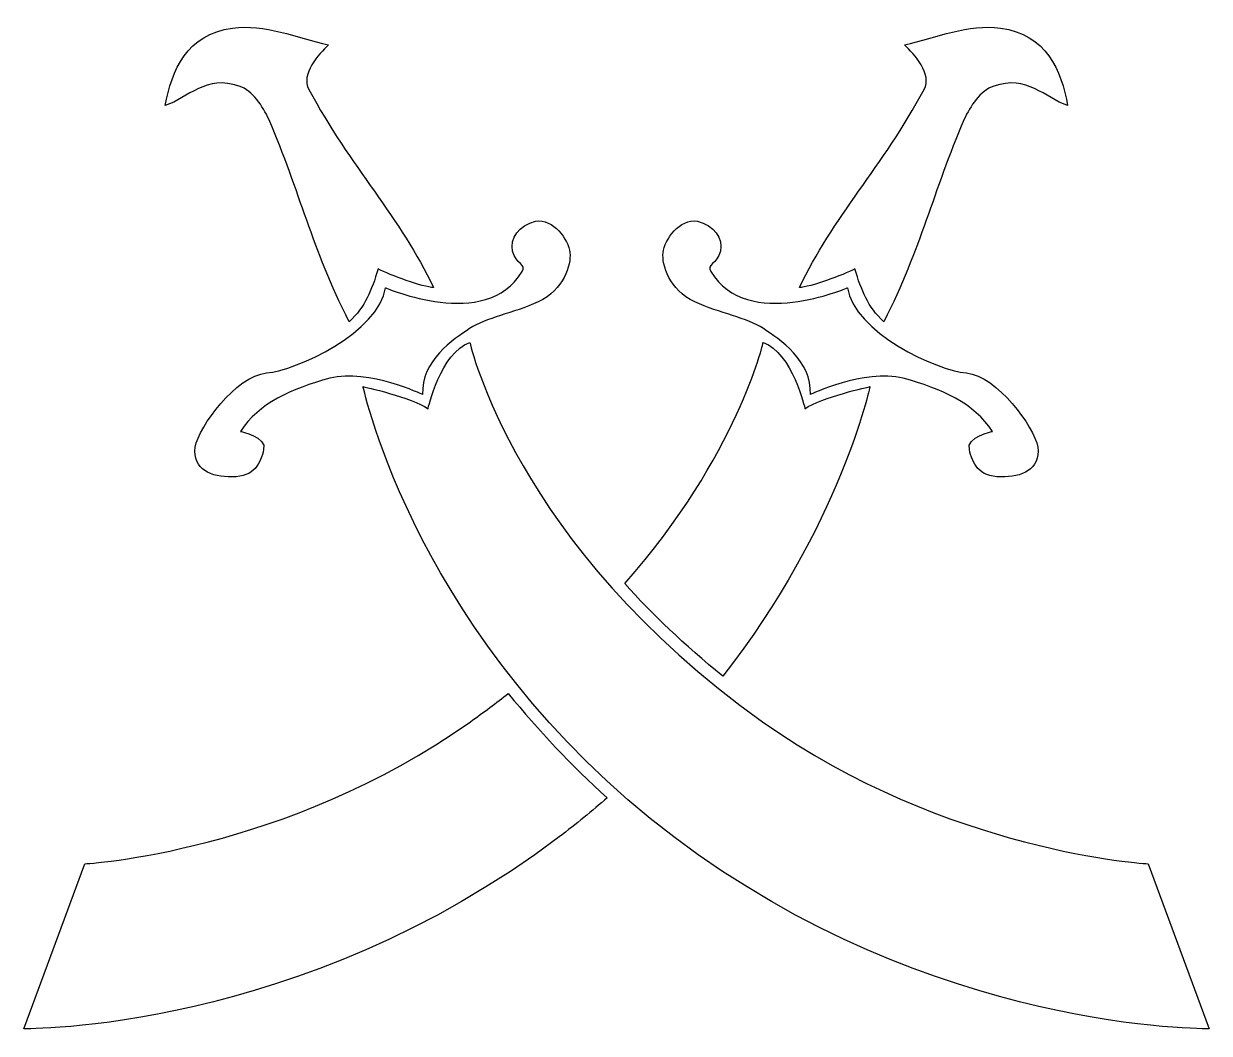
# Model space of a CAD drawing. Header units: centimetres. Extents: x -9.6 to 9.6, y -8.2 to 8.2.
import ezdxf

# ---------------------------------------------------------------- set-up
doc = ezdxf.new("R2010")
doc.units = ezdxf.units.CM
doc.header["$MEASUREMENT"] = 0
doc.layers.add('Camada 1', color=7, linetype='Continuous')

msp = doc.modelspace()

# ---------------------------------------------------------------- linework, layer by layer
at = {"layer": 'Camada 1', "color": 250}
for points, knots in [([(-6.12181, 7.17403), (-5.89765, 7.09849), (-5.74163, 6.84812), (-5.64096, 6.63753), (-5.64096, 6.63753), (-5.1296, 5.43979), (-4.94804, 4.56026), (-4.33675, 3.3467), (-4.33675, 3.3467), (-4.07108, 3.60263), (-3.98229, 3.84573), (-3.86436, 4.20718), (-3.86436, 4.20718), (-3.68471, 4.10704), (-3.13099, 3.90802), (-2.96771, 3.90373), (-2.96771, 3.90373), (-3.50013, 5.03257), (-4.32412, 5.86866), (-4.99138, 7.12138), (-4.99138, 7.12138), (-5.12886, 7.35829), (-4.82906, 7.70132), (-4.67401, 7.84171), (-4.67401, 7.84171), (-5.19884, 7.96453), (-5.70784, 8.18667), (-6.23214, 8.11433), (-6.23214, 8.11433), (-6.96474, 8.02294), (-7.22134, 7.42718), (-7.32011, 6.85774), (-7.32011, 6.85774), (-6.95138, 6.98507), (-6.65733, 7.35977), (-6.12181, 7.17403)], [0, 0, 0, 0, 0.1, 0.1, 0.1, 0.1, 0.2, 0.2, 0.2, 0.2, 0.3, 0.3, 0.3, 0.3, 0.4, 0.4, 0.4, 0.4, 0.5, 0.5, 0.5, 0.5, 0.6, 0.6, 0.6, 0.6, 0.7, 0.7, 0.7, 0.7, 0.8, 0.8, 0.8, 0.8, 1, 1, 1, 1]), ([(2.96761, 3.90373), (3.13088, 3.90844), (3.6845, 4.10704), (3.86426, 4.20718), (3.86426, 4.20718), (3.98195, 3.84573), (4.07098, 3.60306), (4.33633, 3.3467), (4.33633, 3.3467), (4.94794, 4.56026), (5.12942, 5.43979), (5.64088, 6.63753), (5.64088, 6.63753), (5.74145, 6.84811), (5.89745, 7.09849), (6.1215, 7.17403), (6.1215, 7.17403), (6.65715, 7.35979), (6.95115, 6.98506), (7.3199, 6.85775), (7.3199, 6.85775), (7.22145, 7.42719), (6.96464, 8.02298), (6.23214, 8.11434), (6.23214, 8.11434), (5.70766, 8.1871), (5.19876, 7.96453), (4.67382, 7.84171), (4.67382, 7.84171), (4.82897, 7.70132), (5.12901, 7.35829), (4.99119, 7.12138), (4.99119, 7.12138), (4.32391, 5.86866), (3.50003, 5.03257), (2.96761, 3.90373)], [0, 0, 0, 0, 0.1, 0.1, 0.1, 0.1, 0.2, 0.2, 0.2, 0.2, 0.3, 0.3, 0.3, 0.3, 0.4, 0.4, 0.4, 0.4, 0.5, 0.5, 0.5, 0.5, 0.6, 0.6, 0.6, 0.6, 0.7, 0.7, 0.7, 0.7, 0.8, 0.8, 0.8, 0.8, 1, 1, 1, 1]), ([(-3.74773, 3.90137), (-3.83814, 3.18684), (-5.20955, 2.54893), (-5.67604, 2.51874), (-5.67604, 2.51874), (-6.18706, 2.46461), (-6.76509, 1.65162), (-6.83796, 1.31436), (-6.83796, 1.31436), (-6.87392, 0.95056), (-6.57581, 0.82173), (-6.23609, 0.83094), (-6.23609, 0.83094), (-5.87766, 0.82623), (-5.77013, 1.05584), (-5.72581, 1.27457), (-5.72581, 1.27457), (-5.6631, 1.48044), (-6.10062, 1.56881), (-6.10062, 1.56881), (-6.10062, 1.56881), (-5.80413, 2.0259), (-5.27501, 2.2613), (-4.65335, 2.43164), (-4.65335, 2.43164), (-4.0133, 2.58872), (-3.1453, 2.16608), (-3.1453, 2.16608), (-3.1453, 2.16608), (-3.173, 2.71453), (-2.6468, 3.06381), (-2.38349, 3.23799), (-2.38349, 3.23799), (-2.12049, 3.41262), (-1.67806, 3.48728), (-1.26996, 3.67005), (-1.26996, 3.67005), (-0.84893, 3.87164), (-0.73648, 4.26454), (-0.75553, 4.47274), (-0.75553, 4.47274), (-0.77434, 4.68033), (-1.02816, 5.02784), (-1.31256, 4.97992), (-1.31256, 4.97992), (-1.57868, 4.91872), (-1.73626, 4.6966), (-1.68554, 4.49372), (-1.68554, 4.49372), (-1.63493, 4.29086), (-1.45316, 4.27308), (-1.53211, 4.16201), (-1.53211, 4.16201), (-2.11472, 3.18578), (-3.74773, 3.90137), (-3.74773, 3.90137)], [0, 0, 0, 0, 0.06666667, 0.06666667, 0.06666667, 0.06666667, 0.13333333, 0.13333333, 0.13333333, 0.13333333, 0.2, 0.2, 0.2, 0.2, 0.26666667, 0.26666667, 0.26666667, 0.26666667, 0.33333333, 0.33333333, 0.33333333, 0.33333333, 0.4, 0.4, 0.4, 0.4, 0.46666667, 0.46666667, 0.46666667, 0.46666667, 0.53333333, 0.53333333, 0.53333333, 0.53333333, 0.6, 0.6, 0.6, 0.6, 0.66666667, 0.66666667, 0.66666667, 0.66666667, 0.73333333, 0.73333333, 0.73333333, 0.73333333, 0.8, 0.8, 0.8, 0.8, 0.86666667, 0.86666667, 0.86666667, 0.86666667, 1, 1, 1, 1]), ([(1.26975, 3.67005), (1.67806, 3.4873), (2.12017, 3.41261), (2.38338, 3.23799), (2.38338, 3.23799), (2.64659, 3.06381), (3.17282, 2.71454), (3.14522, 2.16608), (3.14522, 2.16608), (3.14522, 2.16608), (4.01319, 2.58873), (4.65324, 2.43164), (4.65324, 2.43164), (5.27491, 2.2613), (5.80391, 2.0259), (6.10051, 1.56881), (6.10051, 1.56881), (6.10051, 1.56881), (5.6631, 1.48044), (5.72602, 1.27457), (5.72602, 1.27457), (5.76989, 1.05587), (5.87731, 0.82623), (6.23595, 0.83094), (6.23595, 0.83094), (6.57581, 0.82173), (6.87389, 0.95056), (6.83772, 1.31436), (6.83772, 1.31436), (6.76517, 1.65162), (6.18695, 2.46458), (5.67593, 2.51874), (5.67593, 2.51874), (5.20942, 2.54893), (3.83813, 3.18684), (3.74759, 3.90137), (3.74759, 3.90137), (3.74759, 3.90137), (2.11434, 3.18578), (1.53186, 4.16204), (1.53186, 4.16204), (1.45291, 4.27311), (1.63481, 4.29129), (1.68532, 4.49375), (1.68532, 4.49375), (1.73625, 4.69661), (1.57853, 4.91875), (1.31252, 4.97995), (1.31252, 4.97995), (1.02791, 5.02789), (0.7743, 4.68036), (0.75549, 4.47277), (0.75549, 4.47277), (0.73648, 4.26454), (0.84858, 3.87163), (1.26975, 3.67005)], [0, 0, 0, 0, 0.06666667, 0.06666667, 0.06666667, 0.06666667, 0.13333333, 0.13333333, 0.13333333, 0.13333333, 0.2, 0.2, 0.2, 0.2, 0.26666667, 0.26666667, 0.26666667, 0.26666667, 0.33333333, 0.33333333, 0.33333333, 0.33333333, 0.4, 0.4, 0.4, 0.4, 0.46666667, 0.46666667, 0.46666667, 0.46666667, 0.53333333, 0.53333333, 0.53333333, 0.53333333, 0.6, 0.6, 0.6, 0.6, 0.66666667, 0.66666667, 0.66666667, 0.66666667, 0.73333333, 0.73333333, 0.73333333, 0.73333333, 0.8, 0.8, 0.8, 0.8, 0.86666667, 0.86666667, 0.86666667, 0.86666667, 1, 1, 1, 1]), ([(8.62823, -5.45048), (8.62823, -5.45048), (5.36285, -5.27096), (2.36946, -3.14382), (2.36946, -3.14382), (-1.65872, -0.28076), (-2.37806, 3.01116), (-2.37806, 3.01116), (-2.37806, 3.01116), (-2.85442, 2.84937), (-3.05804, 1.93732), (-3.05804, 1.93732), (-3.05804, 1.93732), (-3.31675, 2.12115), (-4.11037, 2.29575), (-4.11037, 2.29575), (-4.11037, 2.29575), (-4.11037, 2.29575), (-3.24648, -1.85046), (0.92992, -5.0131), (0.92992, -5.0131), (5.14307, -8.20207), (9.61775, -8.12846), (9.61775, -8.12846), (9.61775, -8.12846), (9.61775, -8.12846), (8.62823, -5.45048), (8.62823, -5.45048)], [0, 0, 0, 0, 0.125, 0.125, 0.125, 0.125, 0.25, 0.25, 0.25, 0.25, 0.375, 0.375, 0.375, 0.375, 0.5, 0.5, 0.5, 0.5, 0.625, 0.625, 0.625, 0.625, 0.75, 0.75, 0.75, 0.75, 1, 1, 1, 1]), ([(1.72385, -2.40447), (3.64105, 0.04515), (4.11031, 2.29575), (4.11031, 2.29575), (4.11031, 2.29575), (4.11031, 2.29575), (3.31661, 2.12112), (3.0579, 1.93732), (3.0579, 1.93732), (3.0579, 1.93732), (2.85417, 2.84937), (2.37781, 3.01116), (2.37781, 3.01116), (2.37781, 3.01116), (1.9817, 1.20033), (0.13404, -0.90285), (0.13404, -0.90285), (0.57403, -1.39056), (1.09941, -1.89922), (1.72385, -2.40447)], [0, 0, 0, 0, 0.16666667, 0.16666667, 0.16666667, 0.16666667, 0.33333333, 0.33333333, 0.33333333, 0.33333333, 0.5, 0.5, 0.5, 0.5, 0.66666667, 0.66666667, 0.66666667, 0.66666667, 1, 1, 1, 1]), ([(-1.75563, -2.68395), (-1.95145, -2.83804), (-2.15549, -2.99169), (-2.3697, -3.14385), (-2.3697, -3.14385), (-5.3632, -5.27099), (-8.62847, -5.45051), (-8.62847, -5.45051), (-8.62847, -5.45051), (-8.62847, -5.45051), (-9.61778, -8.12846), (-9.61778, -8.12846), (-9.61778, -8.12846), (-9.61778, -8.12846), (-5.14333, -8.20207), (-0.93005, -5.0131), (-0.93005, -5.0131), (-0.65581, -4.8053), (-0.39601, -4.59344), (-0.14961, -4.3786), (-0.14961, -4.3786), (-0.73092, -3.856), (-1.26869, -3.28892), (-1.75563, -2.68395)], [0, 0, 0, 0, 0.14285714, 0.14285714, 0.14285714, 0.14285714, 0.28571429, 0.28571429, 0.28571429, 0.28571429, 0.42857143, 0.42857143, 0.42857143, 0.42857143, 0.57142857, 0.57142857, 0.57142857, 0.57142857, 0.71428571, 0.71428571, 0.71428571, 0.71428571, 1, 1, 1, 1])]:
    msp.add_open_spline(points, degree=3, knots=knots, dxfattribs=at)

doc.saveas('drawing.dxf')
